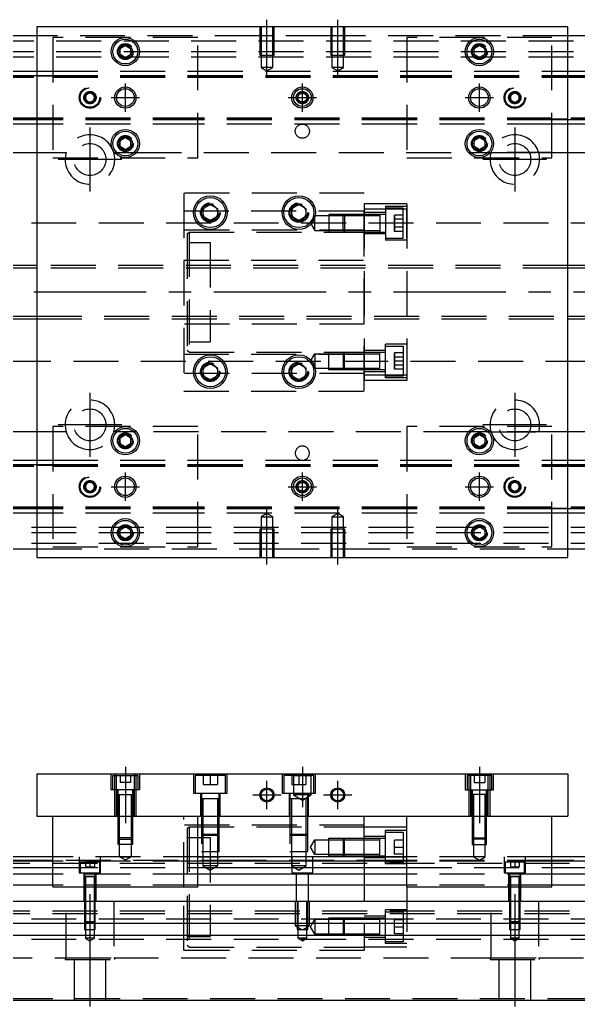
# Model space of a CAD drawing. Extents: x -10 to 728, y -253 to 77.
# Drawn here: x 180.2 to 337.9, y -202.1 to 77 of the extents above; entities that cross this region are included whole.
import ezdxf

# ---------------------------------------------------------------- set-up
doc = ezdxf.new("R2010")
doc.units = 0
doc.linetypes.add('CENTER', pattern=[50.8, 31.75, -6.35, 6.35, -6.35])
doc.linetypes.add('DASHED', pattern=[19.05, 12.7, -6.35])
doc.layers.get('0').update_dxf_attribs({"linetype": 'CONTINUOUS'})
doc.layers.add('CENTER', color=1, linetype='CENTER')

msp = doc.modelspace()

# ---------------------------------------------------------------- linework, layer by layer
at = {"color": 7, "linetype": 'CONTINUOUS'}
for p, q in [((185, 75), (185, -75)), ((335, 75), (185, 75)), ((335, -75), (335, 75)), ((185, 72.5), (0, 72.5)), ((520, 72.5), (335, 72.5)), ((208.5, 68.866026), (210, 69.73205)), ((208.5, 67.133974), (208.5, 68.866026)), ((210, 66.26795), (208.5, 67.133974)), ((210, 69.73205), (211.5, 68.866026)), ((211.5, 67.133974), (210, 66.26795)), ((211.5, 68.866026), (211.5, 67.133974)), ((308.5, 68.866026), (310, 69.73205)), ((308.5, 67.133974), (308.5, 68.866026)), ((310, 66.26795), (308.5, 67.133974)), ((310, 69.73205), (311.5, 68.866026)), ((311.5, 67.133974), (310, 66.26795)), ((311.5, 68.866026), (311.5, 67.133974)), ((0, 62.5), (185, 62.5)), ((335, 62.5), (520, 62.5)), ((0, 61.247728), (185, 61.247728)), ((335, 61.247728), (520, 61.247728)), ((185, 48.752272), (0, 48.752272)), ((185, 47.5), (0, 47.5)), ((520, 48.752272), (335, 48.752272)), ((520, 47.5), (335, 47.5)), ((208.5, 42.866026), (210, 43.73205)), ((208.5, 41.133974), (208.5, 42.866026)), ((210, 43.73205), (211.5, 42.866026)), ((211.5, 42.866026), (211.5, 41.133974)), ((308.5, 42.866026), (310, 43.73205)), ((308.5, 41.133974), (308.5, 42.866026)), ((310, 43.73205), (311.5, 42.866026)), ((311.5, 42.866026), (311.5, 41.133974)), ((86.708204, 39.5), (185, 39.5)), ((210, 40.26795), (208.5, 41.133974)), ((211.5, 41.133974), (210, 40.26795)), ((310, 40.26795), (308.5, 41.133974)), ((311.5, 41.133974), (310, 40.26795)), ((335, 39.5), (433.291796, 39.5)), ((232, 23.6547), (234, 24.809402)), ((232, 21.3453), (232, 23.6547)), ((234, 24.809402), (236, 23.6547)), ((236, 23.6547), (236, 21.3453)), ((257, 23.6547), (259, 24.809402)), ((257, 21.3453), (257, 23.6547)), ((259, 24.809402), (261, 23.6547)), ((261, 23.6547), (261, 21.3453)), ((234, 20.190598), (232, 21.3453)), ((236, 21.3453), (234, 20.190598)), ((259, 20.190598), (257, 21.3453)), ((261, 21.3453), (259, 20.190598)), ((185, 7.5), (40.5, 7.5)), ((470, 7.5), (335, 7.5)), ((40.5, -7.5), (185, -7.5)), ((335, -7.5), (470, -7.5)), ((232, -21.3453), (234, -20.190598)), ((232, -23.6547), (232, -21.3453)), ((234, -20.190598), (236, -21.3453)), ((236, -21.3453), (236, -23.6547)), ((257, -21.3453), (259, -20.190598)), ((257, -23.6547), (257, -21.3453)), ((259, -20.190598), (261, -21.3453)), ((261, -21.3453), (261, -23.6547)), ((234, -24.809402), (232, -23.6547)), ((236, -23.6547), (234, -24.809402)), ((259, -24.809402), (257, -23.6547)), ((261, -23.6547), (259, -24.809402)), ((185, -39.5), (86.708204, -39.5)), ((208.5, -41.133974), (210, -40.26795)), ((208.5, -42.866026), (208.5, -41.133974)), ((210, -40.26795), (211.5, -41.133974)), ((211.5, -41.133974), (211.5, -42.866026)), ((308.5, -41.133974), (310, -40.26795)), ((308.5, -42.866026), (308.5, -41.133974)), ((310, -40.26795), (311.5, -41.133974)), ((311.5, -41.133974), (311.5, -42.866026)), ((433.291796, -39.5), (335, -39.5)), ((210, -43.73205), (208.5, -42.866026)), ((211.5, -42.866026), (210, -43.73205)), ((310, -43.73205), (308.5, -42.866026)), ((311.5, -42.866026), (310, -43.73205)), ((0, -47.5), (185, -47.5)), ((0, -48.752272), (185, -48.752272)), ((335, -47.5), (520, -47.5)), ((335, -48.752272), (520, -48.752272)), ((185, -61.247728), (0, -61.247728)), ((520, -61.247728), (335, -61.247728)), ((185, -62.5), (0, -62.5)), ((520, -62.5), (335, -62.5)), ((208.5, -67.133974), (210, -66.26795)), ((210, -66.26795), (211.5, -67.133974)), ((308.5, -67.133974), (310, -66.26795)), ((310, -66.26795), (311.5, -67.133974)), ((208.5, -68.866026), (208.5, -67.133974)), ((210, -69.73205), (208.5, -68.866026)), ((211.5, -68.866026), (210, -69.73205)), ((211.5, -67.133974), (211.5, -68.866026)), ((308.5, -68.866026), (308.5, -67.133974)), ((310, -69.73205), (308.5, -68.866026)), ((311.5, -68.866026), (310, -69.73205)), ((311.5, -67.133974), (311.5, -68.866026)), ((0, -72.5), (185, -72.5)), ((335, -72.5), (520, -72.5)), ((185, -75), (335, -75)), ((185, -136.12), (185, -148.12)), ((185, -136.12), (335, -136.12)), ((335, -136.12), (335, -148.12)), ((185, -148.12), (335, -148.12)), ((189.5, -168.12), (189.5, -148.12)), ((230.5, -168.12), (230.5, -148.12)), ((277.5, -159.62), (277.5, -148.12)), ((289.5, -168.12), (289.5, -148.12)), ((330.5, -168.12), (330.5, -148.12)), ((277.5, -151.12), (289.5, -151.12)), ((189.5, -159.62), (0, -159.62)), ((189.5, -160.872272), (0, -160.872272)), ((289.5, -159.62), (230.5, -159.62)), ((289.5, -160.872272), (230.5, -160.872272)), ((520, -159.62), (330.5, -159.62)), ((520, -160.872272), (330.5, -160.872272)), ((0, -162.64668), (189.5, -162.64668)), ((189.5, -164.543076), (0, -164.543076)), ((230.5, -162.64668), (289.5, -162.64668)), ((289.5, -164.543076), (230.5, -164.543076)), ((330.5, -162.64668), (520, -162.64668)), ((520, -164.543076), (330.5, -164.543076)), ((189.5, -167.597372), (0, -167.597372)), ((189.5, -168.12), (230.5, -168.12)), ((289.5, -167.597372), (230.5, -167.597372)), ((289.5, -168.12), (330.5, -168.12)), ((520, -167.597372), (330.5, -167.597372)), ((0, -172.12), (520, -172.12)), ((520, -178.42), (0, -178.42)), ((520, -181.82), (0, -181.82)), ((0, -200.12), (520, -200.12))]:
    msp.add_line(p, q, dxfattribs=at)
at = {"color": 3, "linetype": 'DASHED'}
for p, q in [((248.000006, 75), (248.000006, 67)), ((248.35, 75), (248.35, 67)), ((251.65, 67), (251.65, 75)), ((251.999994, 67), (251.999994, 75)), ((268.000006, 75), (268.000006, 67)), ((268.35, 75), (268.35, 67)), ((271.65, 67), (271.65, 75)), ((271.999994, 67), (271.999994, 75)), ((0, 71), (520, 71)), ((248.000006, 72.5), (185, 72.5)), ((230.5, 72), (189.5, 72)), ((189.5, 72), (189.5, 38)), ((230.5, 38), (230.5, 72)), ((251.999994, 72.5), (248.000006, 72.5)), ((268.000006, 72.5), (251.999994, 72.5)), ((271.999994, 72.5), (268.000006, 72.5)), ((335, 72.5), (271.999994, 72.5)), ((330.5, 72), (289.5, 72)), ((289.5, 72), (289.5, 38)), ((330.5, 38), (330.5, 72)), ((0, 68), (520, 68)), ((211.973226, 68.326156), (212, 68)), ((248.000006, 67), (251.999994, 67)), ((248.35, 67), (248.35, 63.5)), ((251.65, 63.5), (251.65, 67)), ((268.000006, 67), (271.999994, 67)), ((268.35, 67), (268.35, 63.5)), ((271.65, 63.5), (271.65, 67)), ((308, 68), (308.023172, 68.30356)), ((0, 66.5), (520, 66.5)), ((185, 62.5), (189.5, 62.5)), ((189.5, 62.5), (230.5, 62.5)), ((230.5, 62.5), (289.5, 62.5)), ((251.65, 63.5), (248.35, 63.5)), ((248.35, 63.5), (250, 62.547372)), ((250, 62.547372), (251.65, 63.5)), ((271.65, 63.5), (268.35, 63.5)), ((268.35, 63.5), (270, 62.547372)), ((270, 62.547372), (271.65, 63.5)), ((289.5, 62.5), (330.5, 62.5)), ((330.5, 62.5), (335, 62.5)), ((0, 61.1147), (185, 61.1147)), ((0, 61.1), (189.5, 61.1)), ((0, 60.8), (189.5, 60.8)), ((185, 61.247728), (189.5, 61.247728)), ((185, 61.1147), (189.5, 61.1147)), ((189.5, 61.247728), (230.5, 61.247728)), ((189.5, 61.1147), (230.5, 61.1147)), ((189.5, 61.1), (230.5, 61.1)), ((189.5, 60.8), (230.5, 60.8)), ((230.5, 61.247728), (289.5, 61.247728)), ((230.5, 61.1147), (289.5, 61.1147)), ((230.5, 61.1), (289.5, 61.1)), ((230.5, 60.8), (289.5, 60.8)), ((289.5, 61.247728), (330.5, 61.247728)), ((289.5, 61.1147), (330.5, 61.1147)), ((289.5, 61.1), (330.5, 61.1)), ((289.5, 60.8), (330.5, 60.8)), ((330.5, 61.247728), (335, 61.247728)), ((330.5, 61.1147), (335, 61.1147)), ((330.5, 61.1), (520, 61.1)), ((330.5, 60.8), (520, 60.8)), ((335, 61.1147), (520, 61.1147)), ((198.75, 55.721688), (200, 56.443376)), ((200, 56.443376), (201.25, 55.721688)), ((318.75, 55.721688), (320, 56.443376)), ((320, 56.443376), (321.25, 55.721688)), ((198.5, 55), (198.52041, 55.24661)), ((198.75, 54.278312), (198.75, 55.721688)), ((200, 53.556624), (198.75, 54.278312)), ((201.25, 54.278312), (200, 53.556624)), ((201.25, 55.721688), (201.25, 54.278312)), ((318.5, 55), (318.52041, 55.24661)), ((318.75, 54.278312), (318.75, 55.721688)), ((320, 53.556624), (318.75, 54.278312)), ((321.25, 54.278312), (320, 53.556624)), ((321.25, 55.721688), (321.25, 54.278312)), ((189.5, 49.2), (0, 49.2)), ((189.5, 48.9), (0, 48.9)), ((185, 48.8853), (0, 48.8853)), ((189.5, 48.8853), (185, 48.8853)), ((189.5, 48.752272), (185, 48.752272)), ((189.5, 47.5), (185, 47.5)), ((230.5, 49.2), (189.5, 49.2)), ((230.5, 48.9), (189.5, 48.9)), ((230.5, 48.8853), (189.5, 48.8853)), ((230.5, 48.752272), (189.5, 48.752272)), ((230.5, 47.5), (189.5, 47.5)), ((289.5, 49.2), (230.5, 49.2)), ((289.5, 48.9), (230.5, 48.9)), ((289.5, 48.8853), (230.5, 48.8853)), ((289.5, 48.752272), (230.5, 48.752272)), ((289.5, 47.5), (230.5, 47.5)), ((330.5, 49.2), (289.5, 49.2)), ((330.5, 48.9), (289.5, 48.9)), ((330.5, 48.8853), (289.5, 48.8853)), ((330.5, 48.752272), (289.5, 48.752272)), ((330.5, 47.5), (289.5, 47.5)), ((520, 49.2), (330.5, 49.2)), ((520, 48.9), (330.5, 48.9)), ((335, 48.8853), (330.5, 48.8853)), ((335, 48.752272), (330.5, 48.752272)), ((335, 47.5), (330.5, 47.5)), ((520, 48.8853), (335, 48.8853)), ((211.973226, 42.326156), (212, 42)), ((311.973226, 42.326156), (312, 42)), ((185, 39.5), (193.291796, 39.5)), ((206.708204, 39.5), (206.877502, 39.5)), ((206.877502, 39.5), (207.55051, 39.5)), ((207.55051, 39.5), (212.44949, 39.5)), ((212.44949, 39.5), (213.122498, 39.5)), ((213.122498, 39.5), (306.877502, 39.5)), ((306.877502, 39.5), (307.55051, 39.5)), ((307.55051, 39.5), (312.44949, 39.5)), ((312.44949, 39.5), (313.122498, 39.5)), ((313.122498, 39.5), (330.5, 39.5)), ((330.5, 39.5), (313.291796, 39.5)), ((326.708204, 39.5), (335, 39.5)), ((189.5, 38), (230.5, 38)), ((289.5, 38), (330.5, 38)), ((226.5, 28), (226.5, -28)), ((277.5, 28), (226.5, 28)), ((277.5, -28), (277.5, 28)), ((226.5, 23), (277.5, 23)), ((231.5, 22.5), (231.512884, 22.753488)), ((256.5, 22.5), (256.52689, 22.865682)), ((277.5, 25), (277.5, -25)), ((289.5, 25), (277.5, 25)), ((289.5, 23.49468), (277.5, 23.49468)), ((283.5, 22.485571), (277.5, 22.485571)), ((283.5, 24.235572), (283.5, 14.735572)), ((289.5, 24.235572), (283.5, 24.235572)), ((288.5, 23.735571), (283.5, 23.735571)), ((288.5, 15.235572), (288.5, 23.735572)), ((289.5, 25), (289.5, -25)), ((289.5, 15.235571), (289.5, 23.735571)), ((263.500001, 21.585571), (262.287565, 19.485571)), ((269.4, 21.585571), (263.5, 21.585571)), ((263.500001, 17.385571), (263.500001, 21.585571)), ((272.4, 21.985565), (267.5, 21.985565)), ((267.5, 21.971141), (267.5, 16.985576)), ((272, 21.585571), (269.4, 21.585571)), ((271.9, 21.985571), (271.5, 21.585571)), ((271.5, 17.385571), (271.5, 21.585571)), ((271.9, 21.985571), (271.9, 16.985571)), ((281.9, 21.585571), (272, 21.585571)), ((283.5, 21.985565), (272.4, 21.985565)), ((281.9, 21.985571), (281.9, 16.985571)), ((286, 20.640272), (286, 21.794972)), ((286, 21.794972), (286, 20.640272)), ((288.5, 21.794972), (286, 21.794972)), ((288.5, 20.640272), (286, 20.640272)), ((286, 18.330872), (286, 20.640272)), ((286, 20.640272), (286, 18.330872)), ((520, 19.5), (61.969694, 19.5)), ((277.5, 17.5), (226.5, 17.5)), ((227.5, 16.5), (228, 17)), ((228, 17), (278, 17)), ((228, 17), (228, -17)), ((262.287565, 19.485571), (263.500001, 17.385571)), ((263.500001, 17.385571), (269.4, 17.385571)), ((267.5, 16.985575), (272.4, 16.985575)), ((269.4, 17.385571), (272, 17.385571)), ((271.5, 17.385571), (271.9, 16.985571)), ((272, 17.385571), (281.9, 17.385571)), ((272.4, 16.985575), (283.5, 16.985575)), ((288.5, 18.330872), (286, 18.330872)), ((286, 17.17617), (286, 18.330872)), ((286, 18.330872), (286, 17.17617)), ((288.5, 17.17617), (286, 17.17617)), ((227.5, 16.5), (227.5, -16.5)), ((228, 14), (234, 14)), ((234, 14), (234, -14)), ((283.5, 16.485571), (277.5, 16.485571)), ((283.5, 15.235572), (288.5, 15.235572)), ((289.5, 14.735572), (283.5, 14.735572)), ((226.5, 9), (277.5, 9)), ((335, 7.5), (185, 7.5)), ((335, 6.75), (185, 6.75)), ((185, -6.75), (335, -6.75)), ((185, -7.5), (335, -7.5)), ((277.5, -9), (226.5, -9)), ((228, -17), (227.5, -16.5)), ((228, -14), (234, -14)), ((283.5, -16.485572), (277.5, -16.485572)), ((283.5, -24.235572), (283.5, -14.735572)), ((289.5, -14.735572), (283.5, -14.735572)), ((283.5, -15.235571), (288.5, -15.235571)), ((288.5, -15.235571), (288.5, -23.735571)), ((61.969694, -19.5), (520, -19.5)), ((226.5, -17.5), (277.5, -17.5)), ((228, -17), (277.5, -17)), ((262.287565, -19.485571), (263.500001, -17.385571)), ((263.500001, -21.585571), (262.287565, -19.485571)), ((263.500001, -17.385571), (263.500001, -21.585571)), ((263.500001, -17.385571), (269.4, -17.385571)), ((267.5, -21.985566), (267.5, -16.985575)), ((267.5, -16.985575), (272.4, -16.985575)), ((269.4, -17.385571), (272, -17.385571)), ((271.499979, -17.385571), (271.899979, -16.985571)), ((271.499979, -17.385571), (271.499979, -21.585571)), ((271.899979, -21.985571), (271.899979, -16.985571)), ((272, -17.385571), (281.9, -17.385572)), ((272.4, -16.985575), (283.5, -16.985575)), ((281.9, -21.985571), (281.9, -16.985571)), ((286, -18.330872), (286, -17.17617)), ((286, -17.17617), (286, -18.330872)), ((288.5, -17.17617), (286, -17.17617)), ((288.5, -18.330872), (286, -18.330872)), ((286, -20.640272), (286, -18.330872)), ((286, -18.330872), (286, -20.640272)), ((288.5, -19.485571), (286, -19.485571)), ((236.483582, -22.213962), (236.5, -22.5)), ((261.483582, -22.213962), (261.5, -22.5)), ((269.4, -21.585571), (263.66115, -21.585571)), ((272.4, -21.985565), (267.5, -21.985565)), ((272, -21.585571), (269.4, -21.585571)), ((271.899979, -21.985571), (271.499979, -21.585571)), ((281.9, -21.585571), (272, -21.585571)), ((283.5, -21.985565), (272.4, -21.985565)), ((281.9, -21.728173), (281.9, -21.985571)), ((288.5, -20.640272), (286, -20.640272)), ((286, -21.794972), (286, -20.640272)), ((286, -20.640272), (286, -21.794972)), ((288.5, -21.794972), (286, -21.794972)), ((277.5, -23), (226.5, -23)), ((283.5, -22.485572), (277.5, -22.485572)), ((289.5, -23.49468), (277.5, -23.49468)), ((289.5, -25), (277.5, -25)), ((288.5, -23.735571), (283.5, -23.735571)), ((289.5, -24.235572), (283.5, -24.235572)), ((226.5, -28), (277.5, -28)), ((189.5, -38), (189.5, -72)), ((230.5, -38), (189.5, -38)), ((230.5, -72), (230.5, -38)), ((289.5, -38), (289.5, -72)), ((330.5, -38), (289.5, -38)), ((330.5, -72), (330.5, -38)), ((193.291796, -39.5), (185, -39.5)), ((206.877502, -39.5), (206.708204, -39.5)), ((207.55051, -39.5), (206.877502, -39.5)), ((212.44949, -39.5), (207.55051, -39.5)), ((211.973226, -41.673844), (212, -42)), ((213.122498, -39.5), (212.44949, -39.5)), ((306.877502, -39.5), (213.122498, -39.5)), ((307.55051, -39.5), (306.877502, -39.5)), ((312.44949, -39.5), (307.55051, -39.5)), ((308, -42), (308.030168, -41.653934)), ((313.122498, -39.5), (312.44949, -39.5)), ((330.5, -39.5), (313.122498, -39.5)), ((313.291796, -39.5), (330.5, -39.5)), ((335, -39.5), (326.708204, -39.5)), ((0, -48.8853), (185, -48.8853)), ((0, -48.9), (189.5, -48.9)), ((0, -49.2), (189.5, -49.2)), ((185, -47.5), (189.5, -47.5)), ((185, -48.752272), (189.5, -48.752272)), ((185, -48.8853), (189.5, -48.8853)), ((189.5, -47.5), (230.5, -47.5)), ((189.5, -48.752272), (230.5, -48.752272)), ((189.5, -48.8853), (230.5, -48.8853)), ((189.5, -48.9), (230.5, -48.9)), ((189.5, -49.2), (230.5, -49.2)), ((230.5, -47.5), (289.5, -47.5)), ((230.5, -48.752272), (289.5, -48.752272)), ((230.5, -48.8853), (289.5, -48.8853)), ((230.5, -48.9), (289.5, -48.9)), ((230.5, -49.2), (289.5, -49.2)), ((289.5, -47.5), (330.5, -47.5)), ((289.5, -48.752272), (330.5, -48.752272)), ((289.5, -48.8853), (330.5, -48.8853)), ((289.5, -48.9), (330.5, -48.9)), ((289.5, -49.2), (330.5, -49.2)), ((330.5, -47.5), (335, -47.5)), ((330.5, -48.752272), (335, -48.752272)), ((330.5, -48.8853), (335, -48.8853)), ((330.5, -48.9), (520, -48.9)), ((330.5, -49.2), (520, -49.2)), ((335, -48.8853), (520, -48.8853)), ((198.5, -55), (198.52041, -54.75339)), ((198.75, -54.278312), (200, -53.556624)), ((198.75, -55.721688), (198.75, -54.278312)), ((200, -56.443376), (198.75, -55.721688)), ((200, -53.556624), (201.25, -54.278312)), ((201.25, -55.721688), (200, -56.443376)), ((201.25, -54.278312), (201.25, -55.721688)), ((318.75, -54.278312), (320, -53.556624)), ((318.75, -55.721688), (318.75, -54.278312)), ((320, -56.443376), (318.75, -55.721688)), ((320, -53.556624), (321.25, -54.278312)), ((321.25, -55.721688), (320, -56.443376)), ((321.25, -54.278312), (321.25, -55.721688)), ((321.477374, -54.74045), (321.5, -55)), ((189.5, -60.8), (0, -60.8)), ((189.5, -61.1), (0, -61.1)), ((185, -61.1147), (0, -61.1147)), ((189.5, -61.1147), (185, -61.1147)), ((189.5, -61.247728), (185, -61.247728)), ((230.5, -60.8), (189.5, -60.8)), ((230.5, -61.1), (189.5, -61.1)), ((230.5, -61.1147), (189.5, -61.1147)), ((230.5, -61.247728), (189.5, -61.247728)), ((289.5, -60.8), (230.5, -60.8)), ((289.5, -61.1), (230.5, -61.1)), ((289.5, -61.1147), (230.5, -61.1147)), ((289.5, -61.247728), (230.5, -61.247728)), ((330.5, -60.8), (289.5, -60.8)), ((330.5, -61.1), (289.5, -61.1)), ((330.5, -61.1147), (289.5, -61.1147)), ((330.5, -61.247728), (289.5, -61.247728)), ((520, -60.8), (330.5, -60.8)), ((520, -61.1), (330.5, -61.1)), ((335, -61.1147), (330.5, -61.1147)), ((335, -61.247728), (330.5, -61.247728)), ((520, -61.1147), (335, -61.1147)), ((189.5, -62.5), (185, -62.5)), ((230.5, -62.5), (189.5, -62.5)), ((289.5, -62.5), (230.5, -62.5)), ((250, -62.547372), (248.35, -63.5)), ((248.35, -63.5), (250, -63.5)), ((248.35, -63.5), (248.35, -67)), ((251.65, -63.5), (250, -62.547372)), ((250, -63.5), (251.65, -63.5)), ((251.65, -67), (251.65, -63.5)), ((270, -62.547372), (268.35, -63.5)), ((268.35, -63.5), (270, -63.5)), ((268.35, -63.5), (268.35, -67)), ((271.65, -63.5), (270, -62.547372)), ((270, -63.5), (271.65, -63.5)), ((271.65, -67), (271.65, -63.5)), ((330.5, -62.5), (289.5, -62.5)), ((335, -62.5), (330.5, -62.5)), ((520, -66.5), (0, -66.5)), ((520, -68), (0, -68)), ((208, -68), (208.023172, -67.69644)), ((251.999994, -67), (248.000006, -67)), ((248.000006, -67), (248.000006, -75)), ((248.35, -67), (248.35, -75)), ((251.65, -75), (251.65, -67)), ((251.999994, -75), (251.999994, -67)), ((271.999994, -67), (268.000006, -67)), ((268.000006, -67), (268.000006, -75)), ((268.35, -67), (268.35, -75)), ((271.65, -75), (271.65, -67)), ((271.999994, -75), (271.999994, -67)), ((308, -68), (308.023172, -67.69644)), ((520, -71), (0, -71)), ((185, -72.5), (248.000006, -72.5)), ((189.5, -72), (230.5, -72)), ((248.000006, -72.5), (251.999994, -72.5)), ((251.999994, -72.5), (268.000006, -72.5)), ((268.000006, -72.5), (271.999994, -72.5)), ((271.999994, -72.5), (335, -72.5)), ((289.5, -72), (330.5, -72)), ((206, -140.62), (206, -136.12)), ((206.5, -136.62), (213.5, -136.62)), ((206.5, -140.62), (206.5, -136.62)), ((207.000006, -136.62), (207.000006, -136.12)), ((207.000006, -140.62), (207.000006, -136.62)), ((207.5, -148.12), (207.5, -136.12)), ((208.5, -136.62), (208.5, -138.62)), ((210, -136.62), (210, -138.62)), ((211.5, -136.62), (211.5, -138.62)), ((212.5, -136.12), (212.5, -148.12)), ((212.999994, -136.12), (212.999994, -136.62)), ((212.999994, -136.62), (212.999994, -140.62)), ((213.5, -136.62), (213.5, -140.62)), ((214, -136.12), (214, -140.62)), ((229.25, -136.12), (229.25, -141.62)), ((238.25, -136.62), (229.75, -136.62)), ((229.75, -136.62), (229.75, -141.62)), ((232, -136.62), (232, -139.12)), ((234, -136.62), (234, -139.12)), ((236, -136.62), (236, -139.12)), ((238.25, -141.62), (238.25, -136.62)), ((238.75, -141.62), (238.75, -136.12)), ((254.25, -136.12), (254.25, -141.62)), ((263.25, -136.62), (254.75, -136.62)), ((254.75, -136.62), (254.75, -141.62)), ((257.5, -136.62), (257, -136.12)), ((257, -136.62), (257, -139.12)), ((257.5, -136.62), (257.5, -142.12)), ((257.5, -136.62), (262.5, -136.62)), ((259, -136.62), (259, -139.12)), ((261, -136.62), (261, -139.12)), ((262.5, -136.62), (263, -136.12)), ((262.5, -142.12), (262.5, -136.62)), ((263.25, -141.62), (263.25, -136.62)), ((263.75, -141.62), (263.75, -136.12)), ((306, -136.12), (306, -140.62)), ((313.5, -136.62), (306.5, -136.62)), ((306.5, -136.62), (306.5, -140.62)), ((307.000006, -136.12), (307.000006, -136.62)), ((307.000006, -136.62), (307.000006, -140.62)), ((307.5, -136.12), (307.5, -148.12)), ((308.5, -136.62), (308.5, -138.62)), ((310, -136.62), (310, -138.62)), ((311.5, -136.62), (311.5, -138.62)), ((312.5, -148.12), (312.5, -136.12)), ((312.999994, -136.62), (312.999994, -136.12)), ((312.999994, -140.62), (312.999994, -136.62)), ((313.5, -140.62), (313.5, -136.62)), ((314, -140.62), (314, -136.12)), ((210, -138.62), (208.5, -138.62)), ((211.5, -138.62), (210, -138.62)), ((232, -139.12), (234, -139.12)), ((234, -139.12), (236, -139.12)), ((257, -139.12), (259, -139.12)), ((259, -139.12), (261, -139.12)), ((308.5, -138.62), (310, -138.62)), ((310, -138.62), (311.5, -138.62)), ((214, -140.62), (206, -140.62)), ((207.000006, -148.12), (207.000006, -140.62)), ((207.75, -148.12), (207.75, -140.62)), ((207.999994, -142.02), (212.000006, -142.02)), ((207.999994, -142.02), (212.000006, -142.02)), ((207.999994, -142.02), (212.000006, -142.02)), ((208, -142.02), (208, -140.62)), ((208, -142.02), (208, -142.015)), ((208, -142.02), (208.216668, -142.02)), ((208, -142.025), (208, -142.02)), ((208, -148.12), (208, -142.02)), ((208.216668, -142.02), (211.783292, -142.02)), ((208.35, -148.12), (208.35, -142.02)), ((211.65, -142.02), (211.65, -148.12)), ((211.783292, -142.02), (212, -142.02)), ((212, -140.62), (212, -142.02)), ((212, -142.015), (212, -142.02)), ((212, -142.02), (212, -142.025)), ((212, -142.02), (212, -148.12)), ((212.25, -140.62), (212.25, -148.12)), ((212.999994, -140.62), (212.999994, -148.12)), ((229.25, -141.62), (238.75, -141.62)), ((231.25, -141.62), (231.25, -148.12)), ((231.5, -141.62), (231.5, -143.22)), ((236.5, -143.22), (236.5, -141.62)), ((236.75, -148.12), (236.75, -141.62)), ((254.25, -141.62), (263.75, -141.62)), ((256.25, -141.62), (256.25, -148.12)), ((256.5, -141.62), (256.5, -143.22)), ((262.5, -142.12), (257.5, -142.12)), ((257.5, -142.12), (260, -143.563376)), ((260, -143.563376), (262.5, -142.12)), ((261.5, -143.22), (261.5, -141.62)), ((261.75, -148.12), (261.75, -141.62)), ((306, -140.62), (314, -140.62)), ((307.000006, -140.62), (307.000006, -148.12)), ((307.75, -140.62), (307.75, -148.12)), ((312.000006, -142.02), (307.999994, -142.02)), ((312.000006, -142.02), (307.999994, -142.02)), ((312.000006, -142.02), (307.999994, -142.02)), ((308, -140.62), (308, -142.02)), ((308, -142.015), (308, -142.02)), ((308.216708, -142.02), (308, -142.02)), ((308, -142.02), (308, -142.025)), ((308, -142.02), (308, -148.12)), ((311.783332, -142.02), (308.216708, -142.02)), ((308.35, -142.02), (308.35, -148.12)), ((311.65, -148.12), (311.65, -142.02)), ((312, -142.02), (311.783332, -142.02)), ((312, -142.02), (312, -140.62)), ((312, -142.02), (312, -142.015)), ((312, -142.025), (312, -142.02)), ((312, -148.12), (312, -142.02)), ((312.25, -148.12), (312.25, -140.62)), ((312.999994, -148.12), (312.999994, -140.62)), ((236.500006, -143.22), (231.499994, -143.22)), ((231.5, -143.215), (231.5, -143.22)), ((231.757468, -143.22), (231.5, -143.22)), ((231.5, -143.22), (231.5, -143.225)), ((231.5, -143.22), (231.500006, -158.12)), ((236.242552, -143.22), (231.757468, -143.22)), ((231.9, -143.22), (231.9, -148.12)), ((236.1, -148.12), (236.1, -143.22)), ((236.5, -143.22), (236.242552, -143.22)), ((236.5, -143.22), (236.5, -143.215)), ((236.5, -143.225), (236.5, -143.22)), ((236.5, -148.12), (236.5, -143.22)), ((261.500006, -143.22), (256.499994, -143.22)), ((256.5, -143.215), (256.5, -143.22)), ((256.757468, -143.22), (256.5, -143.22)), ((256.5, -143.22), (256.5, -143.225)), ((256.5, -143.22), (256.500006, -158.12)), ((261.242552, -143.22), (256.757468, -143.22)), ((256.9, -143.22), (256.9, -148.12)), ((260.5, -143.22), (260.5, -143.215)), ((260.5, -143.225), (260.5, -143.22)), ((261.1, -148.12), (261.1, -143.22)), ((261.5, -143.22), (261.242552, -143.22)), ((261.5, -148.12), (261.5, -143.22)), ((208, -154.27), (208, -148.12)), ((208.000006, -154.270006), (208.000006, -148.12)), ((208.35, -154.62), (208.35, -148.12)), ((211.65, -148.12), (211.65, -154.62)), ((211.999994, -148.12), (211.999994, -154.270006)), ((212, -148.12), (212, -154.27)), ((226.5, -168.12), (226.5, -148.12)), ((277.5, -150.62), (226.5, -150.62)), ((231.9, -148.12), (231.9, -153.62)), ((236.1, -153.62), (236.1, -148.12)), ((236.499994, -153.220006), (236.499994, -148.12)), ((236.5, -153.22), (236.5, -148.12)), ((256.9, -148.12), (256.9, -153.62)), ((261.1, -153.62), (261.1, -148.12)), ((261.499994, -153.220006), (261.499994, -148.12)), ((261.5, -153.22), (261.5, -148.12)), ((308, -148.12), (308, -154.27)), ((308.000006, -148.12), (308.000006, -154.270006)), ((308.35, -148.12), (308.35, -154.62)), ((311.65, -154.62), (311.65, -148.12)), ((311.999994, -154.270006), (311.999994, -148.12)), ((312, -154.27), (312, -148.12)), ((227.5, -151.62), (228, -151.12)), ((227.5, -151.62), (227.5, -184.62)), ((228, -151.12), (277.5, -151.12)), ((228, -151.12), (228, -185.12)), ((231.5, -153.22), (236.5, -153.22)), ((231.5, -153.22), (231.9, -153.62)), ((236.1, -153.62), (236.5, -153.22)), ((236.499994, -158.12), (236.499994, -153.220006)), ((256.5, -153.22), (261.5, -153.22)), ((256.5, -153.22), (256.9, -153.62)), ((261.1, -153.62), (261.5, -153.22)), ((261.499994, -158.12), (261.499994, -153.220006)), ((283.5, -161.620001), (283.5, -152.120001)), ((289.5, -152.120001), (283.5, -152.120001)), ((283.5, -152.62), (288.5, -152.62)), ((288.5, -152.62), (288.5, -161.12)), ((212, -154.27), (208, -154.27)), ((208.35, -154.62), (208, -154.27)), ((208.000006, -156.12), (208.000006, -154.270006)), ((211.999994, -156.12), (208.000006, -156.12)), ((208.35, -154.62), (211.65, -154.62)), ((208.35, -156.12), (208.35, -154.62)), ((208.35, -159.62), (208.35, -156.12)), ((212, -154.27), (211.65, -154.62)), ((211.65, -154.62), (211.65, -156.12)), ((211.65, -156.12), (211.65, -159.62)), ((211.999994, -154.270006), (211.999994, -156.12)), ((227.5, -154.12), (234, -154.12)), ((236.1, -153.62), (231.9, -153.62)), ((231.9, -153.62), (231.9, -158.12)), ((234, -154.12), (234, -182.12)), ((236.1, -158.12), (236.1, -153.62)), ((261.1, -153.62), (256.9, -153.62)), ((256.9, -153.62), (256.9, -158.12)), ((261.1, -158.12), (261.1, -153.62)), ((262.287565, -156.87), (263.500001, -154.77)), ((263.500001, -154.77), (263.500001, -158.97)), ((263.500001, -154.77), (269.4, -154.77)), ((267.5, -159.369995), (267.5, -154.370004)), ((267.5, -154.370004), (272.4, -154.370004)), ((269.4, -154.77), (272, -154.77)), ((271.499979, -154.77), (271.899979, -154.37)), ((271.499979, -154.77), (271.499979, -158.97)), ((271.899979, -159.37), (271.899979, -154.37)), ((272, -154.77), (281.9, -154.770001)), ((272.4, -154.370004), (283.5, -154.370004)), ((283.5, -153.870001), (277.5, -153.870001)), ((281.9, -159.37), (281.9, -154.37)), ((286, -158.87), (286, -154.87)), ((288.5, -154.87), (286, -154.87)), ((308, -154.27), (312, -154.27)), ((308, -154.27), (308.35, -154.62)), ((308.000006, -154.270006), (308.000006, -156.12)), ((308.000006, -156.12), (311.999994, -156.12)), ((311.65, -154.62), (308.35, -154.62)), ((308.35, -154.62), (308.35, -156.12)), ((308.35, -156.12), (308.35, -159.62)), ((311.65, -154.62), (312, -154.27)), ((311.65, -156.12), (311.65, -154.62)), ((311.65, -159.62), (311.65, -156.12)), ((311.999994, -156.12), (311.999994, -154.270006)), ((231.500006, -158.12), (236.499994, -158.12)), ((231.9, -158.12), (231.9, -162.12)), ((236.1, -162.12), (236.1, -158.12)), ((256.500006, -158.12), (261.499994, -158.12)), ((256.9, -158.12), (256.9, -162.12)), ((261.1, -162.12), (261.1, -158.12)), ((263.500001, -158.97), (262.287565, -156.87)), ((269.4, -158.97), (263.66115, -158.97)), ((272, -158.97), (269.4, -158.97)), ((271.899979, -159.37), (271.499979, -158.97)), ((281.9, -158.97), (272, -158.97)), ((286, -156.87), (288.5, -156.87)), ((288.5, -158.87), (286, -158.87)), ((37.0075, -161.37), (470.0025, -161.37)), ((189.5, -160.62), (40.5, -160.62)), ((233.35, -159.62), (189.5, -159.62)), ((244, -160.62), (189.5, -160.62)), ((230.5, -160.872272), (189.5, -160.872272)), ((197, -159.62), (197, -164.12)), ((202.75, -161.12), (197.25, -161.12)), ((197.25, -161.12), (197.25, -164.12)), ((198.75, -161.12), (198.75, -162.42)), ((200, -161.12), (200, -162.42)), ((201.25, -161.12), (201.25, -162.42)), ((202.75, -164.12), (202.75, -161.12)), ((203, -164.12), (203, -159.62)), ((208.35, -159.62), (211.65, -159.62)), ((210, -160.572628), (208.35, -159.62)), ((211.65, -159.62), (210, -160.572628)), ((230.5, -159.62), (236.65, -159.62)), ((236.65, -159.62), (233.35, -159.62)), ((288, -160.62), (244, -160.62)), ((257, -159.62), (257, -164.12)), ((263, -164.12), (263, -159.62)), ((272.4, -159.369994), (267.5, -159.369994)), ((283.5, -159.369994), (272.4, -159.369994)), ((277.5, -159.62), (277.5, -186.12)), ((283.5, -159.870001), (277.5, -159.870001)), ((283.35, -159.62), (289.5, -159.62)), ((288.5, -161.12), (283.5, -161.12)), ((289.5, -161.620001), (283.5, -161.620001)), ((330.5, -159.62), (286.65, -159.62)), ((330.5, -160.62), (288, -160.62)), ((330.5, -160.872272), (289.5, -160.872272)), ((311.65, -159.62), (308.35, -159.62)), ((308.35, -159.62), (310, -160.572628)), ((310, -160.572628), (311.65, -159.62)), ((317, -159.62), (317, -164.12)), ((322.75, -161.12), (317.25, -161.12)), ((317.25, -161.12), (317.25, -164.12)), ((318.75, -161.12), (318.75, -162.42)), ((320, -161.12), (320, -162.42)), ((321.25, -161.12), (321.25, -162.42)), ((322.75, -164.12), (322.75, -161.12)), ((323, -164.12), (323, -159.62)), ((470.005, -160.62), (330.5, -160.62)), ((189.5, -162.64668), (230.5, -162.64668)), ((230.5, -164.543076), (189.5, -164.543076)), ((197, -164.12), (203, -164.12)), ((198.25, -164.12), (198.25, -172.12)), ((198.5, -164.12), (198.5, -165.12)), ((198.75, -162.42), (200, -162.42)), ((200, -162.42), (201.25, -162.42)), ((201.5, -165.12), (201.5, -164.12)), ((201.75, -172.12), (201.75, -164.12)), ((236.1, -162.12), (231.9, -162.12)), ((231.9, -162.12), (234, -163.332436)), ((234, -163.332436), (236.1, -162.12)), ((261.1, -162.12), (256.9, -162.12)), ((256.9, -162.12), (259, -163.332436)), ((257, -164.12), (263, -164.12)), ((258.25, -164.12), (258.25, -172.12)), ((259, -163.332436), (261.1, -162.12)), ((261.75, -172.12), (261.75, -164.12)), ((289.5, -162.64668), (330.5, -162.64668)), ((330.5, -164.543076), (289.5, -164.543076)), ((317, -164.12), (323, -164.12)), ((318.25, -164.12), (318.25, -172.12)), ((318.5, -164.12), (318.5, -165.12)), ((318.75, -162.42), (320, -162.42)), ((320, -162.42), (321.25, -162.42)), ((321.5, -165.12), (321.5, -164.12)), ((321.75, -172.12), (321.75, -164.12)), ((201.500006, -165.12), (198.499994, -165.12)), ((199.998804, -165.12), (198.499994, -165.12)), ((201.500006, -165.12), (198.499994, -165.12)), ((198.5, -165.115), (198.5, -165.12)), ((198.5, -165.12), (198.62467, -165.12)), ((198.624678, -165.12), (198.5, -165.12)), ((198.5, -165.12), (198.5, -165.125)), ((198.5, -165.12), (198.5, -172.12)), ((198.62467, -165.12), (201.375392, -165.12)), ((199.998804, -165.12), (198.624678, -165.12)), ((198.75, -165.12), (198.75, -172.12)), ((201.500006, -165.12), (199.998804, -165.12)), ((201.37533, -165.12), (199.998804, -165.12)), ((201.25, -172.12), (201.25, -165.12)), ((201.5, -165.12), (201.37533, -165.12)), ((201.375392, -165.12), (201.5, -165.12)), ((201.5, -165.12), (201.5, -165.115)), ((201.5, -165.125), (201.5, -165.12)), ((201.5, -172.12), (201.5, -165.12)), ((321.500006, -165.12), (318.499994, -165.12)), ((319.998804, -165.12), (318.499994, -165.12)), ((318.5, -165.115), (318.5, -165.12)), ((318.5, -165.12), (318.62467, -165.12)), ((318.624678, -165.12), (318.5, -165.12)), ((318.5, -165.12), (318.5, -172.12)), ((318.5, -165.12), (318.5, -165.125)), ((318.62467, -165.12), (321.375392, -165.12)), ((319.998804, -165.12), (318.624678, -165.12)), ((318.75, -165.12), (318.75, -172.12)), ((321.500006, -165.12), (319.998804, -165.12)), ((321.37533, -165.12), (319.998804, -165.12)), ((321.25, -172.12), (321.25, -165.12)), ((321.5, -165.12), (321.37533, -165.12)), ((321.375392, -165.12), (321.5, -165.12)), ((321.5, -165.12), (321.5, -165.115)), ((321.5, -172.12), (321.5, -165.12)), ((321.5, -165.125), (321.5, -165.12)), ((230.5, -167.597372), (189.5, -167.597372)), ((226.5, -186.12), (226.5, -168.12)), ((330.5, -167.597372), (289.5, -167.597372)), ((289.5, -168.12), (289.5, -185.12)), ((193.291796, -188.12), (193.291796, -172.12)), ((198.5, -172.12), (198.5, -177.87)), ((198.500006, -172.12), (198.500002, -177.87)), ((198.75, -172.12), (198.75, -178.12)), ((201.25, -178.12), (201.25, -172.12)), ((201.499998, -177.87), (201.499994, -172.12)), ((201.5, -177.87), (201.5, -172.12)), ((206.708204, -172.12), (206.708204, -188.12)), ((258, -172.12), (258, -179.12)), ((258.500006, -172.12), (258.500006, -178.42)), ((258.75, -172.12), (258.75, -180.12)), ((261.25, -180.12), (261.25, -172.12)), ((261.499994, -178.42), (261.499994, -172.12)), ((262, -179.12), (262, -172.12)), ((313.291796, -188.12), (313.291796, -172.12)), ((318.5, -172.12), (318.5, -177.87)), ((318.500006, -172.12), (318.500002, -177.87)), ((318.75, -172.12), (318.75, -178.12)), ((321.25, -178.12), (321.25, -172.12)), ((321.499998, -177.87), (321.499994, -172.12)), ((321.5, -177.87), (321.5, -172.12)), ((326.708204, -172.12), (326.708204, -188.12)), ((37.0075, -174.87), (470.0025, -174.87)), ((37.0075, -175.62), (470.0025, -175.62)), ((283.5, -184.120001), (283.5, -174.620001)), ((289.5, -174.620001), (283.5, -174.620001)), ((283.5, -175.12), (288.5, -175.12)), ((288.5, -175.12), (288.5, -183.62)), ((520, -177.27), (0, -177.27)), ((198.5, -177.87), (201.5, -177.87)), ((198.5, -177.87), (198.75, -178.12)), ((198.500002, -177.87), (198.500006, -178.42)), ((198.500006, -178.42), (198.500006, -180.12)), ((201.25, -178.12), (198.75, -178.12)), ((198.75, -178.12), (198.75, -180.12)), ((201.25, -178.12), (201.5, -177.87)), ((201.25, -180.12), (201.25, -178.12)), ((201.499994, -178.42), (201.499998, -177.87)), ((201.499994, -180.12), (201.499994, -178.42)), ((258.500006, -178.42), (258.500006, -180.12)), ((261.499994, -180.12), (261.499994, -178.42)), ((262.287565, -179.37), (263.500001, -177.27)), ((263.500001, -177.27), (263.500001, -181.47)), ((263.500001, -177.27), (269.4, -177.27)), ((267.5, -181.869995), (267.5, -176.870004)), ((267.5, -176.870004), (272.4, -176.870004)), ((269.4, -177.27), (272, -177.27)), ((271.499979, -177.27), (271.899979, -176.87)), ((271.499979, -177.27), (271.499979, -181.47)), ((271.899979, -181.87), (271.899979, -176.87)), ((272, -177.27), (281.9, -177.270001)), ((272.4, -176.870004), (283.5, -176.870004)), ((283.5, -176.370001), (277.5, -176.370001)), ((281.9, -181.87), (281.9, -176.87)), ((286, -181.37), (286, -177.37)), ((288.5, -177.37), (286, -177.37)), ((318.5, -177.87), (321.5, -177.87)), ((318.5, -177.87), (318.75, -178.12)), ((318.500002, -177.87), (318.500006, -178.42)), ((318.500006, -178.42), (318.500006, -180.12)), ((321.25, -178.12), (318.75, -178.12)), ((318.75, -178.12), (318.75, -180.12)), ((321.25, -178.12), (321.5, -177.87)), ((321.25, -180.12), (321.25, -178.12)), ((321.499994, -178.42), (321.499998, -177.87)), ((321.499994, -180.12), (321.499994, -178.42)), ((198.500006, -180.12), (201.499994, -180.12)), ((198.75, -180.12), (198.75, -182.62)), ((201.25, -182.62), (201.25, -180.12)), ((262, -179.12), (258, -179.12)), ((258, -179.12), (260, -180.2747)), ((258.500006, -180.12), (261.499994, -180.12)), ((258.75, -180.12), (258.75, -182.62)), ((260, -180.2747), (262, -179.12)), ((261.25, -182.62), (261.25, -180.12)), ((263.500001, -181.47), (262.287565, -179.37)), ((286, -179.37), (288.5, -179.37)), ((288.5, -181.37), (286, -181.37)), ((318.500006, -180.12), (321.499994, -180.12)), ((318.75, -180.12), (318.75, -182.62)), ((321.25, -182.62), (321.25, -180.12)), ((520, -182.97), (0, -182.97)), ((201.25, -182.62), (198.75, -182.62)), ((198.75, -182.62), (200, -183.341688)), ((200, -183.341688), (201.25, -182.62)), ((227.5, -182.12), (234, -182.12)), ((261.25, -182.62), (258.75, -182.62)), ((258.75, -182.62), (260, -183.341688)), ((260, -183.341688), (261.25, -182.62)), ((269.4, -181.47), (263.500001, -181.47)), ((272.4, -181.869994), (267.5, -181.869994)), ((272, -181.47), (269.4, -181.47)), ((271.899979, -181.87), (271.499979, -181.47)), ((281.9, -181.47), (272, -181.47)), ((283.5, -181.869994), (272.4, -181.869994)), ((283.5, -182.370001), (277.5, -182.370001)), ((288.5, -183.62), (283.5, -183.62)), ((289.5, -184.120001), (283.5, -184.120001)), ((321.25, -182.62), (318.75, -182.62)), ((318.75, -182.62), (320, -183.341688)), ((320, -183.341688), (321.25, -182.62)), ((277.5, -186.12), (226.5, -186.12)), ((228, -185.12), (227.5, -184.62)), ((228, -185.12), (277.5, -185.12)), ((289.5, -185.12), (277.5, -185.12)), ((56.708204, -188.12), (193.291796, -188.12)), ((193, -188.12), (193, -188.62)), ((193, -188.62), (207, -188.62)), ((193.291796, -188.12), (206.708204, -188.12)), ((195.5, -188.62), (195.5, -200.12)), ((204.5, -200.12), (204.5, -188.62)), ((206.708204, -188.12), (313.291796, -188.12)), ((207, -188.62), (207, -188.12)), ((313, -188.12), (313, -188.62)), ((313, -188.62), (327, -188.62)), ((313.291796, -188.12), (326.708204, -188.12)), ((315.5, -188.62), (315.5, -200.12)), ((324.5, -200.12), (324.5, -188.62)), ((326.708204, -188.12), (463.291796, -188.12)), ((327, -188.62), (327, -188.12)), ((62.499994, -199.62), (520, -199.62))]:
    msp.add_line(p, q, dxfattribs=at)
at = {"color": 3, "linetype": 'CONTINUOUS'}
for p, q in [((185, 6.75), (40.5, 6.75)), ((470, 6.75), (335, 6.75)), ((40.5, -6.75), (185, -6.75)), ((335, -6.75), (470, -6.75))]:
    msp.add_line(p, q, dxfattribs=at)
at = {"color": 7, "linetype": 'CONTINUOUS'}
for centre, radius in [((210, 68), 4), ((210, 68), 3.5), ((310, 68), 4), ((310, 68), 3.5), ((210, 55), 2.5), ((260, 55), 3), ((260, 55), 2.5), ((310, 55), 2.5), ((210, 42), 4), ((210, 42), 3.5), ((310, 42), 4), ((310, 42), 3.5), ((234, 22.5), 4.75), ((234, 22.5), 4.25), ((259, 22.5), 4.75), ((259, 22.5), 4.25), ((234, -22.5), 4.75), ((234, -22.5), 4.25), ((259, -22.5), 4.75), ((259, -22.5), 4.25), ((210, -42), 4), ((210, -42), 3.5), ((310, -42), 4), ((310, -42), 3.5), ((210, -55), 2.5), ((260, -55), 3), ((260, -55), 2.5), ((310, -55), 2.5), ((210, -68), 4), ((310, -68), 4), ((210, -68), 3.5), ((310, -68), 3.5), ((250, -142.12), 1.65), ((270, -142.12), 1.65)]:
    msp.add_circle(centre, radius, dxfattribs=at)
at = {"color": 3, "linetype": 'DASHED'}
for centre, radius in [((210, 68), 2.25), ((210, 68), 2), ((310, 68), 2.25), ((310, 68), 2), ((200, 55), 3), ((200, 55), 2.75), ((200, 55), 1.75), ((200, 55), 1.5), ((260, 55), 1.75), ((260, 55), 1.5), ((260, 55), 1.25), ((320, 55), 3), ((320, 55), 2.75), ((320, 55), 1.75), ((320, 55), 1.5), ((260, 45.5), 2), ((200, 37.5), 4.5), ((210, 42), 2.25), ((210, 42), 2), ((310, 42), 2.25), ((310, 42), 2), ((320, 37.5), 4.5), ((234, 22.5), 2.75), ((259, 22.5), 2.75), ((234, 22.5), 2.5), ((259, 22.5), 2.5), ((234, -22.5), 2.75), ((234, -22.5), 2.5), ((259, -22.5), 2.75), ((259, -22.5), 2.5), ((200, -37.5), 4.5), ((320, -37.5), 4.5), ((210, -42), 2.25), ((210, -42), 2), ((310, -42), 2.25), ((310, -42), 2), ((200, -55), 3), ((200, -55), 2.75), ((320, -55), 3), ((320, -55), 2.75), ((200, -55), 1.75), ((200, -55), 1.5), ((260, -55), 1.75), ((260, -55), 1.5), ((260, -55), 1.25), ((320, -55), 1.75), ((320, -55), 1.5), ((210, -68), 2.25), ((210, -68), 2), ((310, -68), 2.25), ((310, -68), 2)]:
    msp.add_circle(centre, radius, dxfattribs=at)
at = {"color": 3, "linetype": 'CONTINUOUS'}
for centre, radius in [((210, 55), 3), ((310, 55), 3), ((210, -55), 3), ((310, -55), 3), ((250, -142.12), 2), ((270, -142.12), 2)]:
    msp.add_circle(centre, radius, dxfattribs=at)
at = {"color": 7, "linetype": 'CONTINUOUS'}
for centre, radius, start, end in [((210, 68), 1.65, 155.380023, 180), ((210, 68), 1.65, 180, 204.619977), ((210, 68), 1.65, 144.619977, 155.380023), ((210, 68), 1.65, 204.619977, 215.380023), ((210, 68), 1.65, 95.380023, 144.619977), ((210, 68), 1.65, 215.380023, 264.619977), ((210, 68), 1.65, 84.619977, 95.380023), ((210, 68), 1.65, 35.380023, 84.619977), ((210, 68), 1.65, 275.380023, 324.619977), ((210, 68), 1.65, 24.619977, 35.380023), ((210, 68), 1.65, 324.619977, 335.380023), ((210, 68), 1.65, 335.380023, 24.619977), ((310, 68), 1.65, 155.380023, 180), ((310, 68), 1.65, 180, 204.619977), ((310, 68), 1.65, 144.619977, 155.380023), ((310, 68), 1.65, 204.619977, 215.380023), ((310, 68), 1.65, 95.380023, 144.619977), ((310, 68), 1.65, 215.380023, 264.619977), ((310, 68), 1.65, 84.619977, 95.380023), ((310, 68), 1.65, 35.380023, 84.619977), ((310, 68), 1.65, 275.380023, 324.619977), ((310, 68), 1.65, 24.619977, 35.380023), ((310, 68), 1.65, 324.619977, 335.380023), ((310, 68), 1.65, 335.380023, 24.619977), ((210, 68), 1.65, 264.619977, 275.380023), ((310, 68), 1.65, 264.619977, 275.380023), ((210, 42), 1.65, 155.380023, 180), ((210, 42), 1.65, 180, 204.619977), ((210, 42), 1.65, 144.619977, 155.380023), ((210, 42), 1.65, 95.380023, 144.619977), ((210, 42), 1.65, 84.619977, 95.380023), ((210, 42), 1.65, 35.380023, 84.619977), ((210, 42), 1.65, 24.619977, 35.380023), ((210, 42), 1.65, 335.380023, 24.619977), ((310, 42), 1.65, 155.380023, 180), ((310, 42), 1.65, 180, 204.619977), ((310, 42), 1.65, 144.619977, 155.380023), ((310, 42), 1.65, 95.380023, 144.619977), ((310, 42), 1.65, 84.619977, 95.380023), ((310, 42), 1.65, 35.380023, 84.619977), ((310, 42), 1.65, 24.619977, 35.380023), ((310, 42), 1.65, 335.380023, 24.619977), ((210, 42), 1.65, 204.619977, 215.380023), ((210, 42), 1.65, 215.380023, 264.619977), ((210, 42), 1.65, 264.619977, 275.380023), ((210, 42), 1.65, 275.380023, 324.619977), ((210, 42), 1.65, 324.619977, 335.380023), ((310, 42), 1.65, 204.619977, 215.380023), ((310, 42), 1.65, 215.380023, 264.619977), ((310, 42), 1.65, 264.619977, 275.380023), ((310, 42), 1.65, 275.380023, 324.619977), ((310, 42), 1.65, 324.619977, 335.380023), ((234, 22.5), 2.1, 162.24721, 180), ((234, 22.5), 2.1, 180, 197.75279), ((234, 22.5), 2.1, 137.75279, 162.24721), ((234, 22.5), 2.1, 102.24721, 137.75279), ((234, 22.5), 2.1, 77.75279, 102.24721), ((234, 22.5), 2.1, 42.24721, 77.75279), ((234, 22.5), 2.1, 17.75279, 42.24721), ((234, 22.5), 2.1, 342.24721, 17.75279), ((259, 22.5), 2.1, 162.24721, 180), ((259, 22.5), 2.1, 180, 197.75279), ((259, 22.5), 2.1, 137.75279, 162.24721), ((259, 22.5), 2.1, 102.24721, 137.75279), ((259, 22.5), 2.1, 77.75279, 102.24721), ((259, 22.5), 2.1, 42.24721, 77.75279), ((259, 22.5), 2.1, 17.75279, 42.24721), ((259, 22.5), 2.1, 342.24721, 17.75279), ((234, 22.5), 2.1, 197.75279, 222.24721), ((234, 22.5), 2.1, 222.24721, 257.75279), ((234, 22.5), 2.1, 257.75279, 282.24721), ((234, 22.5), 2.1, 282.24721, 317.75279), ((234, 22.5), 2.1, 317.75279, 342.24721), ((259, 22.5), 2.1, 197.75279, 222.24721), ((259, 22.5), 2.1, 222.24721, 257.75279), ((259, 22.5), 2.1, 257.75279, 282.24721), ((259, 22.5), 2.1, 282.24721, 317.75279), ((259, 22.5), 2.1, 317.75279, 342.24721), ((234, -22.5), 2.1, 162.24721, 180), ((234, -22.5), 2.1, 137.75279, 162.24721), ((234, -22.5), 2.1, 102.24721, 137.75279), ((234, -22.5), 2.1, 77.75279, 102.24721), ((234, -22.5), 2.1, 42.24721, 77.75279), ((234, -22.5), 2.1, 17.75279, 42.24721), ((234, -22.5), 2.1, 342.24721, 17.75279), ((259, -22.5), 2.1, 162.24721, 180), ((259, -22.5), 2.1, 137.75279, 162.24721), ((259, -22.5), 2.1, 102.24721, 137.75279), ((259, -22.5), 2.1, 77.75279, 102.24721), ((259, -22.5), 2.1, 42.24721, 77.75279), ((259, -22.5), 2.1, 17.75279, 42.24721), ((259, -22.5), 2.1, 342.24721, 17.75279), ((234, -22.5), 2.1, 180, 197.75279), ((234, -22.5), 2.1, 197.75279, 222.24721), ((234, -22.5), 2.1, 222.24721, 257.75279), ((234, -22.5), 2.1, 257.75279, 282.24721), ((234, -22.5), 2.1, 282.24721, 317.75279), ((234, -22.5), 2.1, 317.75279, 342.24721), ((259, -22.5), 2.1, 180, 197.75279), ((259, -22.5), 2.1, 197.75279, 222.24721), ((259, -22.5), 2.1, 222.24721, 257.75279), ((259, -22.5), 2.1, 257.75279, 282.24721), ((259, -22.5), 2.1, 282.24721, 317.75279), ((259, -22.5), 2.1, 317.75279, 342.24721), ((210, -42), 1.65, 155.380023, 180), ((210, -42), 1.65, 144.619977, 155.380023), ((210, -42), 1.65, 95.380023, 144.619977), ((210, -42), 1.65, 84.619977, 95.380023), ((210, -42), 1.65, 35.380023, 84.619977), ((210, -42), 1.65, 24.619977, 35.380023), ((210, -42), 1.65, 335.380023, 24.619977), ((310, -42), 1.65, 155.380023, 180), ((310, -42), 1.65, 144.619977, 155.380023), ((310, -42), 1.65, 95.380023, 144.619977), ((310, -42), 1.65, 84.619977, 95.380023), ((310, -42), 1.65, 35.380023, 84.619977), ((310, -42), 1.65, 24.619977, 35.380023), ((310, -42), 1.65, 335.380023, 24.619977), ((210, -42), 1.65, 180, 204.619977), ((210, -42), 1.65, 204.619977, 215.380023), ((210, -42), 1.65, 215.380023, 264.619977), ((210, -42), 1.65, 264.619977, 275.380023), ((210, -42), 1.65, 275.380023, 324.619977), ((210, -42), 1.65, 324.619977, 335.380023), ((310, -42), 1.65, 180, 204.619977), ((310, -42), 1.65, 204.619977, 215.380023), ((310, -42), 1.65, 215.380023, 264.619977), ((310, -42), 1.65, 264.619977, 275.380023), ((310, -42), 1.65, 275.380023, 324.619977), ((310, -42), 1.65, 324.619977, 335.380023), ((210, -68), 1.65, 95.380023, 144.619977), ((210, -68), 1.65, 84.619977, 95.380023), ((210, -68), 1.65, 35.380023, 84.619977), ((310, -68), 1.65, 95.380023, 144.619977), ((310, -68), 1.65, 84.619977, 95.380023), ((310, -68), 1.65, 35.380023, 84.619977), ((210, -68), 1.65, 155.380023, 180), ((210, -68), 1.65, 180, 204.619977), ((210, -68), 1.65, 144.619977, 155.380023), ((210, -68), 1.65, 204.619977, 215.380023), ((210, -68), 1.65, 215.380023, 264.619977), ((210, -68), 1.65, 264.619977, 275.380023), ((210, -68), 1.65, 275.380023, 324.619977), ((210, -68), 1.65, 24.619977, 35.380023), ((210, -68), 1.65, 324.619977, 335.380023), ((210, -68), 1.65, 335.380023, 24.619977), ((310, -68), 1.65, 155.380023, 180), ((310, -68), 1.65, 180, 204.619977), ((310, -68), 1.65, 144.619977, 155.380023), ((310, -68), 1.65, 204.619977, 215.380023), ((310, -68), 1.65, 215.380023, 264.619977), ((310, -68), 1.65, 264.619977, 275.380023), ((310, -68), 1.65, 275.380023, 324.619977), ((310, -68), 1.65, 24.619977, 35.380023), ((310, -68), 1.65, 324.619977, 335.380023), ((310, -68), 1.65, 335.380023, 24.619977)]:
    msp.add_arc(centre, radius, start, end, dxfattribs=at)
at = {"color": 3, "linetype": 'DASHED'}
for centre, radius, start, end in [((200, 55), 1.25, 120, 180), ((200, 55), 1.25, 60, 120), ((200, 55), 1.25, 0, 60), ((320, 55), 1.25, 120, 180), ((320, 55), 1.25, 60, 120), ((320, 55), 1.25, 0, 60), ((200, 55), 1.25, 180, 240), ((200, 55), 1.25, 240, 300), ((200, 55), 1.25, 300, 0), ((320, 55), 1.25, 180, 240), ((320, 55), 1.25, 240, 300), ((320, 55), 1.25, 300, 0), ((200, 37.5), 7, 16.60155, 163.39845), ((320, 37.5), 7, 16.60155, 163.39845), ((200, 37.5), 7, 163.39845, 16.60155), ((320, 37.5), 7, 163.39845, 16.60155), ((200, -37.5), 7, 343.39845, 196.60155), ((320, -37.5), 7, 343.39845, 196.60155), ((200, -37.5), 7, 196.60155, 343.39845), ((320, -37.5), 7, 196.60155, 343.39845), ((260, -45.5), 2, 90, 270), ((260, -45.5), 2, 270, 90), ((200, -55), 1.25, 120, 180), ((200, -55), 1.25, 180, 240), ((200, -55), 1.25, 60, 120), ((200, -55), 1.25, 0, 60), ((200, -55), 1.25, 300, 0), ((320, -55), 1.25, 120, 180), ((320, -55), 1.25, 180, 240), ((320, -55), 1.25, 60, 120), ((320, -55), 1.25, 0, 60), ((320, -55), 1.25, 300, 0), ((200, -55), 1.25, 240, 300), ((320, -55), 1.25, 240, 300)]:
    msp.add_arc(centre, radius, start, end, dxfattribs=at)
at = {"layer": 'CENTER', "color": 1, "linetype": 'CENTER'}
for p, q in [((250, 60.547372), (250, 77)), ((270, 60.547372), (270, 77)), ((210, 51), (210, 59)), ((260, 51), (260, 59)), ((310, 51), (310, 59)), ((206, 55), (214, 55)), ((256, 55), (264, 55)), ((306, 55), (314, 55)), ((200, 46.5), (200, 28.5)), ((320, 46.5), (320, 28.5)), ((209, 37.5), (191, 37.5)), ((329, 37.5), (311, 37.5)), ((571.502205, 0), (-10.32213, 0)), ((200, -28.5), (200, -46.5)), ((320, -28.5), (320, -46.5)), ((209, -37.5), (191, -37.5)), ((329, -37.5), (311, -37.5)), ((210, -59), (210, -51)), ((260, -59), (260, -51)), ((310, -59), (310, -51)), ((206, -55), (214, -55)), ((256, -55), (264, -55)), ((306, -55), (314, -55)), ((250, -77), (250, -60.547372)), ((270, -77), (270, -60.547372)), ((210, -134.12), (210, -150.12)), ((260, -134.12), (260, -145.563376)), ((310, -134.12), (310, -150.12)), ((250, -146.12), (250, -138.12)), ((270, -146.12), (270, -138.12)), ((246, -142.12), (254, -142.12)), ((266, -142.12), (274, -142.12)), ((200, -170.12), (200, -202.12)), ((320, -170.12), (320, -202.12))]:
    msp.add_line(p, q, dxfattribs=at)

doc.saveas('drawing.dxf')
